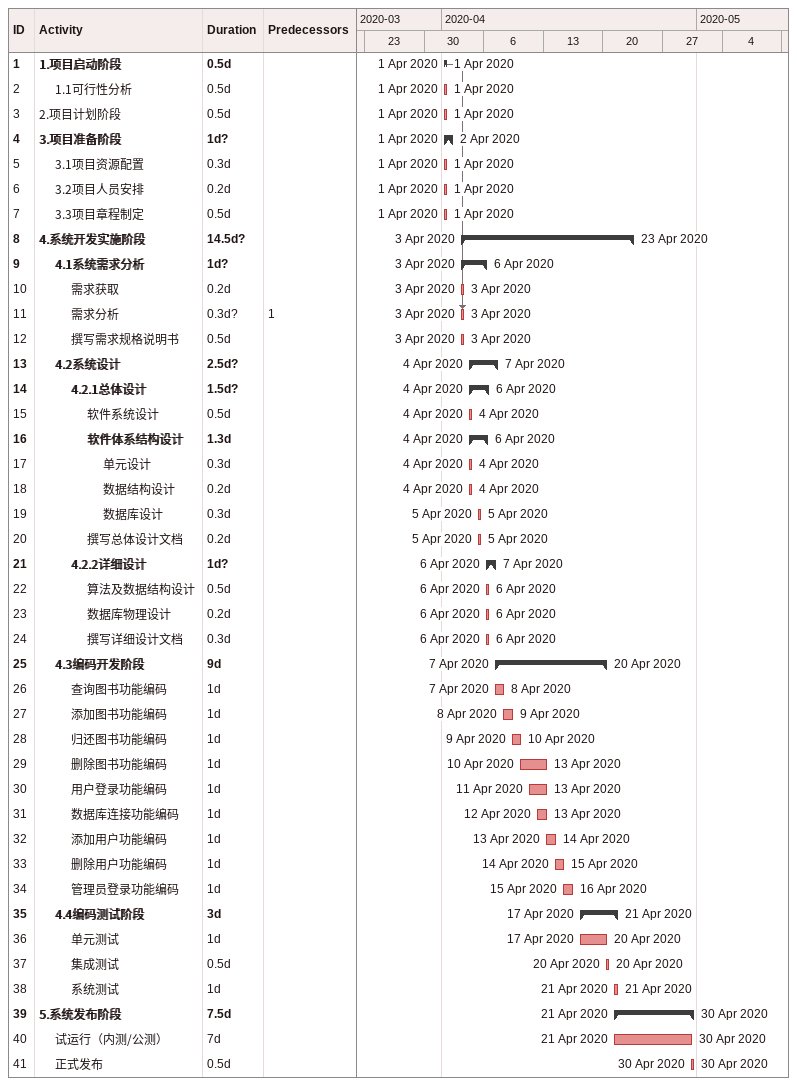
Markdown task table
| ID | Level | Task | Duration | Start | Finish | Predecessors |
|---|---|---|---|---|---|---|
| 1 | 1 | **1.项目启动阶段** | 0.5d | 2020-04-01 | 2020-04-01 |  |
| 2 | 2 | 1.1可行性分析 | 0.5d | 2020-04-01 | 2020-04-01 |  |
| 3 | 1 | 2.项目计划阶段 | 0.5d | 2020-04-01 | 2020-04-01 |  |
| 4 | 1 | **3.项目准备阶段** | 1d? | 2020-04-01 | 2020-04-02 |  |
| 5 | 2 | 3.1项目资源配置 | 0.3d | 2020-04-01 | 2020-04-01 |  |
| 6 | 2 | 3.2项目人员安排 | 0.2d | 2020-04-01 | 2020-04-01 |  |
| 7 | 2 | 3.3项目章程制定 | 0.5d | 2020-04-01 | 2020-04-01 |  |
| 8 | 1 | **4.系统开发实施阶段** | 14.5d? | 2020-04-03 | 2020-04-23 |  |
| 9 | 2 | **4.1系统需求分析** | 1d? | 2020-04-03 | 2020-04-06 |  |
| 10 | 3 | 需求获取 | 0.2d | 2020-04-03 | 2020-04-03 |  |
| 11 | 3 | 需求分析 | 0.3d? | 2020-04-03 | 2020-04-03 | 1 |
| 12 | 3 | 撰写需求规格说明书 | 0.5d | 2020-04-03 | 2020-04-03 |  |
| 13 | 2 | **4.2系统设计** | 2.5d? | 2020-04-04 | 2020-04-07 |  |
| 14 | 3 | **4.2.1总体设计** | 1.5d? | 2020-04-04 | 2020-04-06 |  |
| 15 | 4 | 软件系统设计 | 0.5d | 2020-04-04 | 2020-04-04 |  |
| 16 | 4 | **软件体系结构设计** | 1.3d | 2020-04-04 | 2020-04-06 |  |
| 17 | 5 | 单元设计 | 0.3d | 2020-04-04 | 2020-04-04 |  |
| 18 | 5 | 数据结构设计 | 0.2d | 2020-04-04 | 2020-04-04 |  |
| 19 | 5 | 数据库设计 | 0.3d | 2020-04-05 | 2020-04-05 |  |
| 20 | 4 | 撰写总体设计文档 | 0.2d | 2020-04-05 | 2020-04-05 |  |
| 21 | 3 | **4.2.2详细设计** | 1d? | 2020-04-06 | 2020-04-07 |  |
| 22 | 4 | 算法及数据结构设计 | 0.5d | 2020-04-06 | 2020-04-06 |  |
| 23 | 4 | 数据库物理设计 | 0.2d | 2020-04-06 | 2020-04-06 |  |
| 24 | 4 | 撰写详细设计文档 | 0.3d | 2020-04-06 | 2020-04-06 |  |
| 25 | 2 | **4.3编码开发阶段** | 9d | 2020-04-07 | 2020-04-20 |  |
| 26 | 3 | 查询图书功能编码 | 1d | 2020-04-07 | 2020-04-08 |  |
| 27 | 3 | 添加图书功能编码 | 1d | 2020-04-08 | 2020-04-09 |  |
| 28 | 3 | 归还图书功能编码 | 1d | 2020-04-09 | 2020-04-10 |  |
| 29 | 3 | 删除图书功能编码 | 1d | 2020-04-10 | 2020-04-13 |  |
| 30 | 3 | 用户登录功能编码 | 1d | 2020-04-11 | 2020-04-13 |  |
| 31 | 3 | 数据库连接功能编码 | 1d | 2020-04-12 | 2020-04-13 |  |
| 32 | 3 | 添加用户功能编码 | 1d | 2020-04-13 | 2020-04-14 |  |
| 33 | 3 | 删除用户功能编码 | 1d | 2020-04-14 | 2020-04-15 |  |
| 34 | 3 | 管理员登录功能编码 | 1d | 2020-04-15 | 2020-04-16 |  |
| 35 | 2 | **4.4编码测试阶段** | 3d | 2020-04-17 | 2020-04-21 |  |
| 36 | 3 | 单元测试 | 1d | 2020-04-17 | 2020-04-20 |  |
| 37 | 3 | 集成测试 | 0.5d | 2020-04-20 | 2020-04-20 |  |
| 38 | 3 | 系统测试 | 1d | 2020-04-21 | 2020-04-21 |  |
| 39 | 1 | **5.系统发布阶段** | 7.5d | 2020-04-21 | 2020-04-30 |  |
| 40 | 2 | 试运行（内测/公测） | 7d | 2020-04-21 | 2020-04-30 |  |
| 41 | 2 | 正式发布 | 0.5d | 2020-04-30 | 2020-04-30 |  |
